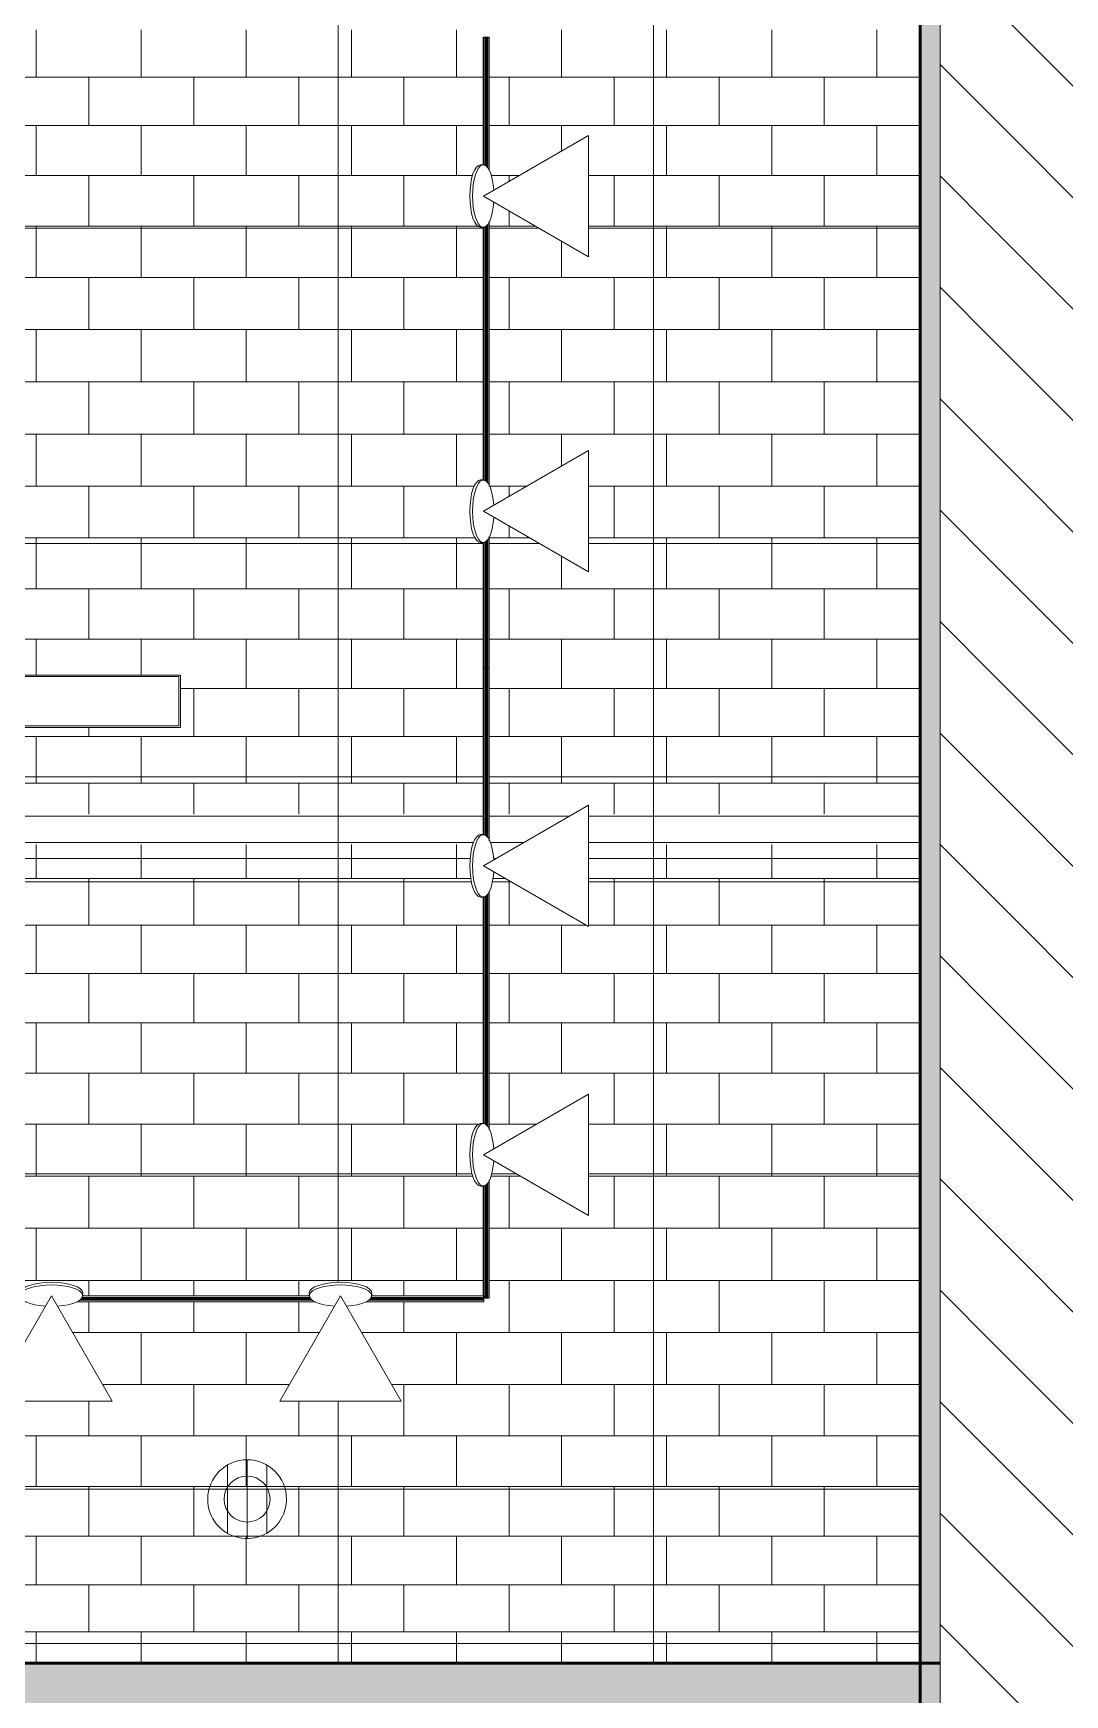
# Model space of a CAD drawing. Header units: inches. Extents: x -956 to 966, y -1111 to 895.
# Drawn here: x 737.1 to 815.6, y 648 to 774.5 of the extents above; entities that cross this region are included whole.
import ezdxf

# ---------------------------------------------------------------- set-up
doc = ezdxf.new("R2010")
doc.units = ezdxf.units.IN
doc.header["$MEASUREMENT"] = 0
for name, color, linetype, lineweight in [('A-CLNG', 13, 'Continuous', 13), ('A-CLNG-PATT', 13, 'Continuous', 13), ('A-FLOR', 192, 'Continuous', 13), ('A-WALL-PATT', 111, 'Continuous', 13), ('E-LITE-EQPM', 33, 'Continuous', 9), ('I-WALL', 2, 'Continuous', 13), ('P-SANR-FIXT', 6, 'Continuous', 13)]:
    doc.layers.add(name, color=color, linetype=linetype, lineweight=lineweight)
pattern_1 = [(135, (0, 0), (-4.24264, -4.24264), [])]

# ---------------------------------------------------------------- blocks, each defined once
blk = doc.blocks.new('Lighting - Pendant-Finelite-HP4-D - HP-4 D-8_-SO-3000K-120-FA-SC-1863487-7TH FLOOR TELECOM OVERHEAD ROUTING PLAN')
at = {"layer": 'E-LITE-EQPM', "color": 9}
for p, q in [((48, 2), (-48, 2)), ((-48, 2), (-48, -2)), ((47.875, 1.875), (-47.875, 1.875)), ((-47.875, 1.875), (-47.875, -1.875)), ((-47.875, 1.875), (47.875, 1.875)), ((-47.875, -1.875), (-47.875, 1.875)), ((47.875, -1.875), (47.875, 1.875)), ((47.875, 1.875), (47.875, -1.875)), ((48, -2), (48, 2)), ((-48, -2), (48, -2)), ((-47.875, -1.875), (47.875, -1.875)), ((47.875, -1.875), (-47.875, -1.875))]:
    blk.add_line(p, q, dxfattribs=at)
blk = doc.blocks.new('FP_1_87-7TH FLOOR TELECOM OVERHEAD ROUTING PLAN')
at = {"layer": 'A-CLNG-PATT', "color": 50}
for p, q in [((737.34, 710.13), (737.34, 712.73)), ((745.34, 710.13), (745.34, 712.73)), ((753.34, 710.13), (753.34, 712.73)), ((761.34, 710.13), (761.34, 712.73)), ((769.34, 710.13), (769.34, 712.73)), ((785.34, 710.13), (785.34, 712.73)), ((793.34, 710.13), (793.34, 712.73)), ((801.34, 710.13), (801.34, 712.73)), ((770.43, 710.13), (630.71, 710.13)), ((741.34, 709.88), (741.34, 710.13)), ((741.34, 706.57), (741.34, 709.88)), ((749.34, 709.88), (749.34, 710.13)), ((749.34, 706.57), (749.34, 709.88)), ((757.34, 709.88), (757.34, 710.13)), ((757.34, 706.57), (757.34, 709.88)), ((765.34, 709.88), (765.34, 710.13)), ((765.34, 706.57), (765.34, 709.88)), ((773.08, 710.13), (772.11, 710.13)), ((773.34, 709.88), (773.34, 709.98)), ((773.34, 706.57), (773.34, 709.88)), ((804.65, 710.13), (779.4, 710.13)), ((781.34, 709.88), (781.34, 710.13)), ((781.34, 706.57), (781.34, 709.88)), ((789.34, 709.88), (789.34, 710.13)), ((789.34, 706.57), (789.34, 709.88)), ((797.34, 709.88), (797.34, 710.13)), ((797.34, 706.57), (797.34, 709.88)), ((771.39, 706.57), (629.76, 706.57)), ((737.34, 702.91), (737.34, 706.57)), ((745.34, 702.91), (745.34, 706.57)), ((753.34, 702.91), (753.34, 706.57)), ((761.34, 702.91), (761.34, 706.57)), ((769.34, 702.91), (769.34, 706.57)), ((779.24, 706.57), (771.84, 706.57)), ((777.34, 702.91), (777.34, 706.57)), ((804.65, 706.57), (779.4, 706.57)), ((785.34, 702.91), (785.34, 706.57)), ((793.34, 702.91), (793.34, 706.57)), ((801.34, 702.91), (801.34, 706.57)), ((771.39, 702.91), (629.76, 702.91)), ((741.34, 699.15), (741.34, 702.91)), ((749.34, 699.15), (749.34, 702.91)), ((757.34, 699.15), (757.34, 702.91)), ((765.34, 699.15), (765.34, 702.91)), ((804.65, 702.91), (771.84, 702.91)), ((773.34, 699.15), (773.34, 702.91)), ((781.34, 699.15), (781.34, 702.91)), ((789.34, 699.15), (789.34, 702.91)), ((797.34, 699.15), (797.34, 702.91)), ((771.39, 699.15), (629.76, 699.15)), ((737.34, 695.32), (737.34, 699.15)), ((745.34, 695.32), (745.34, 699.15)), ((753.34, 695.32), (753.34, 699.15)), ((761.34, 695.32), (761.34, 699.15)), ((769.34, 695.32), (769.34, 699.15)), ((804.65, 699.15), (771.84, 699.15)), ((777.34, 695.32), (777.34, 699.15)), ((785.34, 695.32), (785.34, 699.15)), ((793.34, 695.32), (793.34, 699.15)), ((801.34, 695.32), (801.34, 699.15)), ((771.39, 695.32), (629.76, 695.32)), ((741.34, 691.42), (741.34, 695.32)), ((749.34, 691.42), (749.34, 695.32)), ((757.34, 691.42), (757.34, 695.32)), ((765.34, 691.42), (765.34, 695.32)), ((804.65, 695.32), (771.84, 695.32)), ((773.34, 691.42), (773.34, 695.32)), ((781.34, 691.42), (781.34, 695.32)), ((789.34, 691.42), (789.34, 695.32)), ((797.34, 691.42), (797.34, 695.32)), ((771.02, 691.42), (630.12, 691.42)), ((737.34, 687.48), (737.34, 691.42)), ((745.34, 687.48), (745.34, 691.42)), ((753.34, 687.48), (753.34, 691.42)), ((761.34, 687.48), (761.34, 691.42)), ((769.34, 687.48), (769.34, 691.42)), ((775.42, 691.42), (771.84, 691.42)), ((804.65, 691.42), (779.4, 691.42)), ((785.34, 687.48), (785.34, 691.42)), ((793.34, 687.48), (793.34, 691.42)), ((801.34, 687.48), (801.34, 691.42)), ((770.57, 687.48), (630.57, 687.48)), ((741.34, 683.51), (741.34, 687.48)), ((749.34, 683.51), (749.34, 687.48)), ((757.34, 683.51), (757.34, 687.48)), ((765.34, 683.51), (765.34, 687.48)), ((774.2, 687.48), (771.96, 687.48)), ((773.34, 683.51), (773.34, 687.48)), ((804.65, 687.48), (779.4, 687.48)), ((781.34, 683.51), (781.34, 687.48)), ((789.34, 683.51), (789.34, 687.48)), ((797.34, 683.51), (797.34, 687.48)), ((771.39, 683.51), (629.76, 683.51)), ((737.34, 679.53), (737.34, 683.51)), ((745.34, 679.53), (745.34, 683.51)), ((753.34, 679.53), (753.34, 683.51)), ((761.34, 679.53), (761.34, 683.51)), ((769.34, 679.53), (769.34, 683.51)), ((804.65, 683.51), (771.84, 683.51)), ((777.34, 679.53), (777.34, 683.51)), ((785.34, 679.53), (785.34, 683.51)), ((793.34, 679.53), (793.34, 683.51)), ((801.34, 679.53), (801.34, 683.51)), ((771.39, 679.53), (629.76, 679.53)), ((741.34, 678.36), (741.34, 679.53)), ((749.34, 678.36), (749.34, 679.53)), ((757.34, 678.36), (757.34, 679.53)), ((765.34, 678.36), (765.34, 679.53)), ((804.65, 679.53), (771.84, 679.53)), ((773.34, 675.56), (773.34, 679.53)), ((781.34, 675.56), (781.34, 679.53)), ((789.34, 675.56), (789.34, 679.53)), ((797.34, 675.56), (797.34, 679.53)), ((741.34, 675.56), (741.34, 677.91)), ((749.34, 675.56), (749.34, 677.91)), ((757.34, 675.56), (757.34, 677.91)), ((765.34, 675.56), (765.34, 677.91)), ((758.9, 675.56), (740.13, 675.56)), ((745.34, 671.61), (745.34, 675.56)), ((753.34, 671.61), (753.34, 675.56)), ((804.65, 675.56), (762.13, 675.56)), ((769.34, 671.61), (769.34, 675.56)), ((777.34, 671.61), (777.34, 675.56)), ((785.34, 671.61), (785.34, 675.56)), ((793.34, 671.61), (793.34, 675.56)), ((801.34, 671.61), (801.34, 675.56)), ((756.62, 671.61), (742.41, 671.61)), ((749.34, 667.69), (749.34, 671.61)), ((804.65, 671.61), (764.41, 671.61)), ((765.34, 667.69), (765.34, 671.61)), ((773.34, 667.69), (773.34, 671.61)), ((781.34, 667.69), (781.34, 671.61)), ((789.34, 667.69), (789.34, 671.61)), ((797.34, 667.69), (797.34, 671.61)), ((741.34, 667.69), (741.34, 670.35)), ((757.34, 667.69), (757.34, 670.35)), ((804.65, 667.69), (618.05, 667.69)), ((737.34, 663.84), (737.34, 667.69)), ((745.34, 663.84), (745.34, 667.69)), ((753.34, 663.84), (753.34, 667.69)), ((761.34, 663.84), (761.34, 667.69)), ((769.34, 663.84), (769.34, 667.69)), ((777.34, 663.84), (777.34, 667.69)), ((785.34, 663.84), (785.34, 667.69)), ((793.34, 663.84), (793.34, 667.69)), ((801.34, 663.84), (801.34, 667.69)), ((804.65, 663.84), (618.05, 663.84)), ((741.34, 660.05), (741.34, 663.84)), ((749.34, 660.05), (749.34, 663.84)), ((757.34, 660.05), (757.34, 663.84)), ((765.34, 660.05), (765.34, 663.84)), ((773.34, 660.05), (773.34, 663.84)), ((781.34, 660.05), (781.34, 663.84)), ((789.34, 660.05), (789.34, 663.84)), ((797.34, 660.05), (797.34, 663.84)), ((804.65, 660.05), (618.05, 660.05)), ((737.34, 656.36), (737.34, 660.05)), ((745.34, 656.36), (745.34, 660.05)), ((753.34, 656.36), (753.34, 660.05)), ((761.34, 656.36), (761.34, 660.05)), ((769.34, 656.36), (769.34, 660.05)), ((777.34, 656.36), (777.34, 660.05)), ((785.34, 656.36), (785.34, 660.05)), ((793.34, 656.36), (793.34, 660.05)), ((801.34, 656.36), (801.34, 660.05)), ((804.65, 656.36), (618.05, 656.36)), ((741.34, 652.77), (741.34, 656.36)), ((749.34, 652.77), (749.34, 656.36)), ((757.34, 652.77), (757.34, 656.36)), ((765.34, 652.77), (765.34, 656.36)), ((773.34, 652.77), (773.34, 656.36)), ((781.34, 652.77), (781.34, 656.36)), ((789.34, 652.77), (789.34, 656.36)), ((797.34, 652.77), (797.34, 656.36)), ((804.65, 652.77), (618.05, 652.77)), ((737.34, 651.88), (737.34, 652.77)), ((737.34, 650.38), (737.34, 651.88)), ((745.34, 651.88), (745.34, 652.77)), ((745.34, 650.38), (745.34, 651.88)), ((753.34, 651.88), (753.34, 652.77)), ((753.34, 650.38), (753.34, 651.88)), ((761.34, 651.88), (761.34, 652.77)), ((761.34, 650.38), (761.34, 651.88)), ((769.34, 651.88), (769.34, 652.77)), ((769.34, 650.38), (769.34, 651.88)), ((777.34, 651.88), (777.34, 652.77)), ((777.34, 650.38), (777.34, 651.88)), ((785.34, 651.88), (785.34, 652.77)), ((785.34, 650.38), (785.34, 651.88)), ((793.34, 651.88), (793.34, 652.77)), ((793.34, 650.38), (793.34, 651.88)), ((801.34, 651.88), (801.34, 652.77)), ((801.34, 650.38), (801.34, 651.88))]:
    blk.add_line(p, q, dxfattribs=at)
blk = doc.blocks.new('FP_1_88-7TH FLOOR TELECOM OVERHEAD ROUTING PLAN')
at = {"layer": 'A-CLNG-PATT', "color": 50}
for p, q in [((737.34, 771.16), (737.34, 774.76)), ((745.34, 771.16), (745.34, 774.76)), ((753.34, 771.16), (753.34, 774.76)), ((761.34, 771.16), (761.34, 774.76)), ((769.34, 771.16), (769.34, 774.76)), ((777.34, 771.16), (777.34, 774.76)), ((785.34, 771.16), (785.34, 774.76)), ((793.34, 771.16), (793.34, 774.76)), ((801.34, 771.16), (801.34, 774.76)), ((771.39, 771.16), (629.76, 771.16)), ((741.34, 767.46), (741.34, 771.16)), ((749.34, 767.46), (749.34, 771.16)), ((757.34, 767.46), (757.34, 771.16)), ((765.34, 767.46), (765.34, 771.16)), ((804.65, 771.16), (771.84, 771.16)), ((773.34, 767.46), (773.34, 771.16)), ((781.34, 767.46), (781.34, 771.16)), ((789.34, 767.46), (789.34, 771.16)), ((797.34, 767.46), (797.34, 771.16)), ((771.39, 767.46), (629.76, 767.46)), ((737.34, 763.67), (737.34, 767.46)), ((745.34, 763.67), (745.34, 767.46)), ((753.34, 763.67), (753.34, 767.46)), ((761.34, 763.67), (761.34, 767.46)), ((769.34, 763.67), (769.34, 767.46)), ((804.65, 767.46), (771.84, 767.46)), ((777.34, 765.53), (777.34, 767.46)), ((785.34, 763.67), (785.34, 767.46)), ((793.34, 763.67), (793.34, 767.46)), ((801.34, 763.67), (801.34, 767.46)), ((770.56, 763.67), (630.58, 763.67)), ((741.34, 759.81), (741.34, 763.67)), ((749.34, 759.81), (749.34, 763.67)), ((757.34, 759.81), (757.34, 763.67)), ((765.34, 759.81), (765.34, 763.67)), ((774.11, 763.67), (771.98, 763.67)), ((773.34, 763.22), (773.34, 763.67)), ((804.65, 763.67), (779.4, 763.67)), ((781.34, 759.81), (781.34, 763.67)), ((789.34, 759.81), (789.34, 763.67)), ((797.34, 759.81), (797.34, 763.67)), ((773.34, 759.81), (773.34, 760.98)), ((770.95, 759.81), (630.19, 759.81)), ((737.34, 755.89), (737.34, 759.81)), ((745.34, 755.89), (745.34, 759.81)), ((753.34, 755.89), (753.34, 759.81)), ((761.34, 755.89), (761.34, 759.81)), ((769.34, 755.89), (769.34, 759.81)), ((775.37, 759.81), (771.84, 759.81)), ((804.65, 759.81), (779.4, 759.81)), ((785.34, 755.89), (785.34, 759.81)), ((793.34, 755.89), (793.34, 759.81)), ((801.34, 755.89), (801.34, 759.81)), ((777.34, 755.89), (777.34, 758.67)), ((771.39, 755.89), (629.76, 755.89)), ((741.34, 751.94), (741.34, 755.89)), ((749.34, 751.94), (749.34, 755.89)), ((757.34, 751.94), (757.34, 755.89)), ((765.34, 751.94), (765.34, 755.89)), ((804.65, 755.89), (771.84, 755.89)), ((773.34, 751.94), (773.34, 755.89)), ((781.34, 751.94), (781.34, 755.89)), ((789.34, 751.94), (789.34, 755.89)), ((797.34, 751.94), (797.34, 755.89)), ((771.39, 751.94), (629.76, 751.94)), ((737.34, 747.96), (737.34, 751.94)), ((745.34, 747.96), (745.34, 751.94)), ((753.34, 747.96), (753.34, 751.94)), ((761.34, 747.96), (761.34, 751.94)), ((769.34, 747.96), (769.34, 751.94)), ((804.65, 751.94), (771.84, 751.94)), ((777.34, 747.96), (777.34, 751.94)), ((785.34, 747.96), (785.34, 751.94)), ((793.34, 747.96), (793.34, 751.94)), ((801.34, 747.96), (801.34, 751.94)), ((771.39, 747.96), (629.76, 747.96)), ((741.34, 743.98), (741.34, 747.96)), ((749.34, 743.98), (749.34, 747.96)), ((757.34, 743.98), (757.34, 747.96)), ((765.34, 743.98), (765.34, 747.96)), ((804.65, 747.96), (771.84, 747.96)), ((773.34, 743.98), (773.34, 747.96)), ((781.34, 743.98), (781.34, 747.96)), ((789.34, 743.98), (789.34, 747.96)), ((797.34, 743.98), (797.34, 747.96)), ((771.39, 743.98), (629.76, 743.98)), ((737.34, 740.01), (737.34, 743.98)), ((745.34, 740.01), (745.34, 743.98)), ((753.34, 740.01), (753.34, 743.98)), ((761.34, 740.01), (761.34, 743.98)), ((769.34, 740.01), (769.34, 743.98)), ((804.65, 743.98), (771.84, 743.98)), ((777.34, 741.53), (777.34, 743.98)), ((785.34, 740.01), (785.34, 743.98)), ((793.34, 740.01), (793.34, 743.98)), ((801.34, 740.01), (801.34, 743.98)), ((770.7, 740.01), (630.45, 740.01)), ((741.34, 736.08), (741.34, 740.01)), ((749.34, 736.08), (749.34, 740.01)), ((757.34, 736.08), (757.34, 740.01)), ((765.34, 736.08), (765.34, 740.01)), ((774.71, 740.01), (771.84, 740.01)), ((773.34, 739.22), (773.34, 740.01)), ((804.65, 740.01), (779.4, 740.01)), ((781.34, 736.08), (781.34, 740.01)), ((789.34, 736.08), (789.34, 740.01)), ((797.34, 736.08), (797.34, 740.01)), ((773.34, 736.08), (773.34, 736.98)), ((770.74, 736.08), (630.4, 736.08)), ((737.34, 732.18), (737.34, 736.08)), ((745.34, 732.18), (745.34, 736.08)), ((753.34, 732.18), (753.34, 736.08)), ((761.34, 732.18), (761.34, 736.08)), ((769.34, 732.18), (769.34, 736.08)), ((774.86, 736.08), (771.84, 736.08)), ((804.65, 736.08), (779.4, 736.08)), ((785.34, 732.18), (785.34, 736.08)), ((793.34, 732.18), (793.34, 736.08)), ((801.34, 732.18), (801.34, 736.08)), ((777.34, 732.18), (777.34, 734.67)), ((771.39, 732.18), (629.76, 732.18)), ((741.34, 728.35), (741.34, 732.18)), ((749.34, 728.35), (749.34, 732.18)), ((757.34, 728.35), (757.34, 732.18)), ((765.34, 728.35), (765.34, 732.18)), ((804.65, 732.18), (771.84, 732.18)), ((773.34, 728.35), (773.34, 732.18)), ((781.34, 728.35), (781.34, 732.18)), ((789.34, 728.35), (789.34, 732.18)), ((797.34, 728.35), (797.34, 732.18)), ((771.39, 728.35), (629.76, 728.35)), ((737.34, 725.63), (737.34, 728.35)), ((745.34, 725.63), (745.34, 728.35)), ((753.34, 724.6), (753.34, 728.35)), ((761.34, 724.6), (761.34, 728.35)), ((769.34, 724.6), (769.34, 728.35)), ((804.65, 728.35), (771.84, 728.35)), ((777.34, 724.6), (777.34, 728.35)), ((785.34, 724.6), (785.34, 728.35)), ((793.34, 724.6), (793.34, 728.35)), ((801.34, 724.6), (801.34, 728.35)), ((771.39, 724.6), (748.32, 724.6)), ((749.34, 720.95), (749.34, 724.6)), ((757.34, 720.95), (757.34, 724.6)), ((765.34, 720.95), (765.34, 724.6)), ((804.65, 724.6), (771.84, 724.6)), ((773.34, 720.95), (773.34, 724.6)), ((781.34, 720.95), (781.34, 724.6)), ((789.34, 720.95), (789.34, 724.6)), ((797.34, 720.95), (797.34, 724.6)), ((741.34, 720.95), (741.34, 721.63)), ((771.39, 720.95), (629.76, 720.95)), ((737.34, 717.88), (737.34, 720.95)), ((745.34, 717.88), (745.34, 720.95)), ((753.34, 717.88), (753.34, 720.95)), ((761.34, 717.88), (761.34, 720.95)), ((769.34, 717.88), (769.34, 720.95)), ((804.65, 720.95), (771.84, 720.95)), ((777.34, 717.88), (777.34, 720.95)), ((785.34, 717.88), (785.34, 720.95)), ((793.34, 717.88), (793.34, 720.95)), ((801.34, 717.88), (801.34, 720.95)), ((771.39, 717.4), (629.76, 717.4)), ((737.34, 717.4), (737.34, 717.88)), ((741.34, 715.03), (741.34, 717.4)), ((745.34, 717.4), (745.34, 717.88)), ((749.34, 715.03), (749.34, 717.4)), ((753.34, 717.4), (753.34, 717.88)), ((757.34, 715.03), (757.34, 717.4)), ((761.34, 717.4), (761.34, 717.85)), ((765.34, 715.03), (765.34, 717.4)), ((769.34, 717.4), (769.34, 717.85)), ((804.65, 717.4), (771.84, 717.4)), ((773.34, 715.03), (773.34, 717.4)), ((777.34, 717.4), (777.34, 717.88)), ((781.34, 715.03), (781.34, 717.4)), ((785.34, 717.4), (785.34, 717.88)), ((789.34, 715.03), (789.34, 717.4)), ((793.34, 717.4), (793.34, 717.88)), ((797.34, 715.03), (797.34, 717.4)), ((801.34, 717.4), (801.34, 717.88))]:
    blk.add_line(p, q, dxfattribs=at)
blk = doc.blocks.new('7th Floor Vault6 - 7th Floor Vault-3168857-7TH FLOOR TELECOM OVERHEAD ROUTING PLAN')
at = {"layer": 'A-CLNG', "color": 10, "lineweight": 9}
for p, q in [((629.76, 717.88), (771.39, 717.88)), ((771.39, 717.88), (629.76, 717.88)), ((771.84, 717.88), (804.65, 717.88)), ((804.65, 717.88), (771.84, 717.88)), ((771.39, 714.88), (629.76, 714.88)), ((777.95, 714.88), (771.84, 714.88)), ((804.65, 714.88), (779.4, 714.88)), ((630.51, 712.88), (770.64, 712.88)), ((771.9, 712.88), (774.48, 712.88)), ((779.4, 712.88), (804.65, 712.88)), ((630.68, 709.88), (770.47, 709.88)), ((630.68, 709.88), (770.47, 709.88)), ((772.07, 709.88), (773.51, 709.88)), ((772.07, 709.88), (773.51, 709.88)), ((779.4, 709.88), (804.65, 709.88)), ((779.4, 709.88), (804.65, 709.88)), ((618.05, 651.88), (804.65, 651.88)), ((618.05, 651.88), (804.65, 651.88))]:
    blk.add_line(p, q, dxfattribs=at)
for name in ['FP_1_88-7TH FLOOR TELECOM OVERHEAD ROUTING PLAN', 'FP_1_87-7TH FLOOR TELECOM OVERHEAD ROUTING PLAN']:
    blk.add_blockref(name, (0, 0), dxfattribs=at)
blk = doc.blocks.new('Lighting - Track - Flexible_Cooper_Halo_LF4_ LF8 - Lighting - Track - Flexible_Cooper_Halo_LF4-3260469-7TH FLOOR TELECOM OVERHEAD ROUTING PLAN')
at = {"layer": 'E-LITE-EQPM', "color": 9}
for p, q in [((-24, 0.23), (-24, 0.23)), ((-24, 0.23), (-14.27, 0.23)), ((-24, 0.22), (-14.27, 0.22)), ((-24, -0.22), (-24, 0.22)), ((-24, 0.22), (-24, 0.22)), ((-24, 0.08), (-24, 0.11)), ((-14.23, 0.11), (-24, 0.11)), ((-24, 0.08), (-14.22, 0.08)), ((-24, 0.03), (-14.2, 0.03)), ((-9.62, 0.03), (9.8, 0.03)), ((-9.59, 0.08), (9.78, 0.08)), ((9.77, 0.11), (-9.58, 0.11)), ((-9.54, 0.23), (9.73, 0.23)), ((-9.54, 0.22), (9.73, 0.22)), ((14.38, 0.03), (24, 0.03)), ((14.41, 0.08), (24, 0.08)), ((24, 0.11), (14.42, 0.11)), ((14.46, 0.23), (24, 0.23)), ((14.46, 0.22), (24, 0.22)), ((24, 0.23), (24, 0.23)), ((24, 0.22), (24, -0.22)), ((24, 0.22), (24, 0.22)), ((24, 0.11), (24, 0.08)), ((-14.12, -0.03), (-24, -0.03)), ((-24, -0.11), (-24, -0.08)), ((-24, -0.08), (-14.07, -0.08)), ((-24, -0.11), (-14.03, -0.11)), ((-13.84, -0.22), (-24, -0.22)), ((-24, -0.22), (-24, -0.22)), ((-24, -0.23), (-24, -0.23)), ((-24, -0.23), (-13.82, -0.23)), ((-9.99, -0.23), (10.18, -0.23)), ((10.16, -0.22), (-9.97, -0.22)), ((-9.78, -0.11), (9.97, -0.11)), ((-9.75, -0.08), (9.93, -0.08)), ((9.88, -0.03), (-9.69, -0.03)), ((14.01, -0.23), (24, -0.23)), ((24, -0.22), (14.03, -0.22)), ((14.22, -0.11), (24, -0.11)), ((14.25, -0.08), (24, -0.08)), ((24, -0.03), (14.31, -0.03)), ((24, -0.08), (24, -0.11)), ((24, -0.22), (24, -0.22)), ((24, -0.23), (24, -0.23))]:
    blk.add_line(p, q, dxfattribs=at)
blk = doc.blocks.new('Lighting - Track Head - Spot - Lighting - Track Head - Spot-5499911-7TH FLOOR TELECOM OVERHEAD ROUTING PLAN')
at = {"layer": 'E-LITE-EQPM', "color": 9}
for p, q in [((-8, 4.62), (0, 0)), ((-8, -4.62), (-8, 4.62)), ((0.02, 2.38), (0.23, 2.38)), ((0, 0), (-8, -4.62)), ((0.23, -2.38), (0.02, -2.38))]:
    blk.add_line(p, q, dxfattribs=at)
for centre, start_param, end_param in [((0.02, 0), 4.712389, 7.664978), ((0.23, 0), 4.712389, 6.283185), ((0.02, 0), 1.7598, 4.712389), ((0.23, 0), 3.141593, 4.712389)]:
    blk.add_ellipse(centre, major_axis=(0, 2.38), ratio=0.34202, start_param=start_param, end_param=end_param, dxfattribs=at)
blk = doc.blocks.new('Lighting - Track - Flexible_Cooper_Halo_LF4_ LF8 - Lighting - Track - Flexible_Cooper_Halo_LF4-V100-7TH FLOOR TELECOM OVERHEAD ROUTING PLAN')
at = {"layer": 'E-LITE-EQPM', "color": 9}
for p, q in [((-24, 0.23), (-24, 0.23)), ((-24, 0.23), (-11.27, 0.23)), ((-24, 0.22), (-11.27, 0.22)), ((-24, -0.22), (-24, 0.22)), ((-24, 0.22), (-24, 0.22)), ((-24, 0.08), (-24, 0.11)), ((-11.23, 0.11), (-24, 0.11)), ((-24, 0.08), (-11.22, 0.08)), ((-24, 0.03), (-11.2, 0.03)), ((-6.62, 0.03), (10.8, 0.03)), ((-6.59, 0.08), (10.78, 0.08)), ((10.77, 0.11), (-6.58, 0.11)), ((-6.54, 0.23), (10.73, 0.23)), ((-6.54, 0.22), (10.73, 0.22)), ((15.38, 0.03), (24, 0.03)), ((15.41, 0.08), (24, 0.08)), ((24, 0.11), (15.42, 0.11)), ((15.46, 0.23), (23.84, 0.23)), ((15.46, 0.22), (24, 0.22)), ((24, 0.22), (24, -0.22)), ((24, 0.11), (24, 0.08)), ((-11.12, -0.03), (-24, -0.03)), ((-24, -0.11), (-24, -0.08)), ((-24, -0.08), (-11.07, -0.08)), ((-24, -0.11), (-11.03, -0.11)), ((-10.84, -0.22), (-24, -0.22)), ((-24, -0.22), (-24, -0.22)), ((-24, -0.23), (-24, -0.23)), ((-24, -0.23), (-10.82, -0.23)), ((-6.99, -0.23), (11.18, -0.23)), ((11.16, -0.22), (-6.97, -0.22)), ((-6.78, -0.11), (10.97, -0.11)), ((-6.75, -0.08), (10.93, -0.08)), ((10.88, -0.03), (-6.69, -0.03)), ((15.01, -0.23), (24, -0.23)), ((24, -0.22), (15.03, -0.22)), ((15.22, -0.11), (24, -0.11)), ((15.25, -0.08), (24, -0.08)), ((24, -0.03), (15.31, -0.03)), ((24, -0.08), (24, -0.11)), ((24, -0.22), (24, -0.22)), ((24, -0.23), (24, -0.23))]:
    blk.add_line(p, q, dxfattribs=at)
blk = doc.blocks.new('Lighting - Track Head - Spot - Lighting - Track Head - Spot-V101-7TH FLOOR TELECOM OVERHEAD ROUTING PLAN')
at = {"layer": 'E-LITE-EQPM', "color": 9}
for p, q in [((-8, 4.62), (0, 0)), ((-8, -4.62), (-8, 4.62)), ((0.02, 2.38), (0.23, 2.38)), ((0, 0), (-8, -4.62)), ((0.23, -2.38), (0.02, -2.38))]:
    blk.add_line(p, q, dxfattribs=at)
for centre, start_param, end_param in [((0.02, 0), 4.712389, 7.661883), ((0.23, 0), 4.712389, 6.283185), ((0.02, 0), 1.7598, 4.712389), ((0.23, 0), 3.141593, 4.712389)]:
    blk.add_ellipse(centre, major_axis=(0, 2.38), ratio=0.34202, start_param=start_param, end_param=end_param, dxfattribs=at)
blk = doc.blocks.new('Lighting - Track - Flexible_Cooper_Halo_LF4_ LF8 - Lighting - Track - Flexible_Cooper_Halo_LF4-V102-7TH FLOOR TELECOM OVERHEAD ROUTING PLAN')
at = {"layer": 'E-LITE-EQPM', "color": 9}
for p, q in [((-24, 0.23), (-24, 0.23)), ((-10.82, 0.23), (-24, 0.23)), ((-10.84, 0.22), (-24, 0.22)), ((-24, 0.22), (-24, -0.22)), ((-24, 0.22), (-24, 0.22)), ((-24, 0.08), (-24, 0.11)), ((-11.03, 0.11), (-24, 0.11)), ((-11.07, 0.08), (-24, 0.08)), ((-24, 0.03), (-11.12, 0.03)), ((11.18, 0.23), (-6.99, 0.23)), ((11.16, 0.22), (-6.97, 0.22)), ((10.97, 0.11), (-6.78, 0.11)), ((10.93, 0.08), (-6.75, 0.08)), ((-6.69, 0.03), (10.88, 0.03)), ((24, 0.23), (15.01, 0.23)), ((24, 0.22), (15.03, 0.22)), ((24, 0.11), (15.22, 0.11)), ((24, 0.08), (15.25, 0.08)), ((15.31, 0.03), (24, 0.03)), ((24, 0.23), (24, 0.23)), ((24, -0.22), (24, 0.22)), ((24, 0.22), (24, 0.22)), ((24, 0.11), (24, 0.08)), ((-11.2, -0.03), (-24, -0.03)), ((-24, -0.11), (-24, -0.08)), ((-11.22, -0.08), (-24, -0.08)), ((-24, -0.11), (-11.23, -0.11)), ((-24, -0.22), (-11.27, -0.22)), ((-24, -0.22), (-24, -0.22)), ((-24, -0.23), (-24, -0.23)), ((-11.27, -0.23), (-24, -0.23)), ((10.8, -0.03), (-6.62, -0.03)), ((10.78, -0.08), (-6.59, -0.08)), ((-6.58, -0.11), (10.77, -0.11)), ((-6.54, -0.22), (10.73, -0.22)), ((10.73, -0.23), (-6.54, -0.23)), ((24, -0.03), (15.38, -0.03)), ((24, -0.08), (15.41, -0.08)), ((15.42, -0.11), (24, -0.11)), ((15.46, -0.22), (24, -0.22)), ((23.97, -0.23), (15.46, -0.23)), ((24, -0.08), (24, -0.11))]:
    blk.add_line(p, q, dxfattribs=at)
blk = doc.blocks.new('Lighting - Track Head - Spot - Lighting - Track Head - Spot-5499910-7TH FLOOR TELECOM OVERHEAD ROUTING PLAN')
at = {"layer": 'E-LITE-EQPM', "color": 9}
for p, q in [((-8, 4.62), (-8, -4.62)), ((0, 0), (-8, 4.62)), ((0.02, 2.38), (0.23, 2.38)), ((-8, -4.62), (0, 0)), ((0.23, -2.38), (0.02, -2.38))]:
    blk.add_line(p, q, dxfattribs=at)
for centre, start_param, end_param in [((0.02, 0), 4.712389, 7.664978), ((0.23, 0), 4.712389, 6.283185), ((0.02, 0), 1.7598, 4.712389), ((0.23, 0), 3.141593, 4.712389)]:
    blk.add_ellipse(centre, major_axis=(0, 2.38), ratio=0.34202, start_param=start_param, end_param=end_param, dxfattribs=at)
blk = doc.blocks.new('Floor Drain - 6_ Diameter-V117-7TH FLOOR TELECOM OVERHEAD ROUTING PLAN')
at = {"layer": 'P-SANR-FIXT', "lineweight": 9}
for p, q in [((-1.5, 2.6), (-1.5, -2.6)), ((0, 3), (0, -3)), ((1.5, 2.6), (1.5, -2.6))]:
    blk.add_line(p, q, dxfattribs=at)
for start, end in [(360, 180), (180, 334.2857), (334.3944, 360)]:
    blk.add_arc((0, 0), 3, start, end, dxfattribs=at)

msp = doc.modelspace()

# ---------------------------------------------------------------- hatches: boundary and pattern name
at = {"layer": 'A-CLNG-PATT'}
h = msp.add_hatch(dxfattribs=at)
h.set_pattern_fill('FP1_22', color=253, style=0, pattern_type=2)
h.set_pattern_definition([(0, (616.322, 735.63), (0, -24), []), (270, (616.322, 735.63), (-24, -1e-15), [])])
h.paths.add_polyline_path([(804.56, 650.38), (804.65, 650.38), (804.65, 797.38), (595.25, 797.38), (595.25, 650.38), (774.86, 650.38)], flags=0)
h.paths.add_polyline_path([(670.13, 670.35), (660.9, 670.35), (665.07, 677.58), (664.9, 677.59), (664.33, 677.67), (663.44, 677.91), (643.43, 677.91), (643.19, 677.8), (642.7, 677.67), (641.97, 677.56), (646.13, 670.35), (636.9, 670.35), (641.07, 677.58), (640.9, 677.59), (640.33, 677.67), (639.44, 677.91), (629.42, 677.91), (629.39, 678.19), (629.3, 678.19), (629.3, 687.19), (629.2, 687.42), (629.04, 688.14), (628.96, 688.64), (621.75, 684.48), (621.75, 693.72), (628.98, 689.54), (628.99, 689.71), (629.07, 690.29), (629.3, 691.17), (629.3, 709.19), (629.2, 709.42), (629.07, 709.91), (628.96, 710.64), (621.75, 706.48), (621.75, 715.72), (628.98, 711.54), (628.99, 711.71), (629.07, 712.29), (629.3, 713.17), (629.3, 736.19), (629.2, 736.42), (629.07, 736.91), (628.96, 737.64), (621.75, 733.48), (621.75, 742.72), (628.98, 738.54), (628.99, 738.71), (629.07, 739.29), (629.3, 740.17), (629.3, 760.19), (629.2, 760.42), (629.07, 760.91), (628.96, 761.64), (621.75, 757.48), (621.75, 766.72), (628.98, 762.54), (628.99, 762.71), (629.07, 763.29), (629.3, 764.17), (629.31, 774.19), (629.76, 774.19), (629.77, 764.47), (630.05, 764.45), (630.19, 764.39), (630.39, 764.16), (630.56, 763.77), (630.68, 763.29), (630.77, 762.71), (630.78, 761.8), (630.75, 761.37), (630.68, 760.91), (630.48, 760.24), (630.29, 759.92), (630.18, 759.8), (629.98, 759.72), (629.76, 759.71), (629.77, 740.47), (630.05, 740.45), (630.19, 740.39), (630.39, 740.16), (630.56, 739.77), (630.68, 739.29), (630.77, 738.71), (630.77, 737.65), (630.75, 737.37), (630.68, 736.91), (630.48, 736.24), (630.29, 735.92), (630.18, 735.8), (629.98, 735.72), (629.76, 735.71), (629.77, 713.47), (630.05, 713.45), (630.19, 713.39), (630.39, 713.16), (630.56, 712.77), (630.68, 712.29), (630.77, 711.71), (630.78, 710.8), (630.75, 710.37), (630.68, 709.91), (630.48, 709.24), (630.29, 708.92), (630.18, 708.8), (629.98, 708.72), (629.76, 708.71), (629.77, 691.47), (630.05, 691.45), (630.19, 691.39), (630.39, 691.16), (630.56, 690.77), (630.68, 690.29), (630.77, 689.71), (630.79, 689.1), (630.72, 688.14), (630.68, 687.91), (630.48, 687.24), (630.29, 686.92), (630.18, 686.8), (629.98, 686.72), (629.76, 686.71), (629.77, 678.36), (639.14, 678.38), (639.17, 678.65), (639.22, 678.79), (639.46, 678.99), (639.85, 679.16), (640.33, 679.29), (641.21, 679.38), (641.82, 679.38), (642.24, 679.35), (642.7, 679.29), (643.37, 679.08), (643.69, 678.89), (643.81, 678.78), (643.89, 678.58), (643.9, 678.36), (663.14, 678.38), (663.17, 678.65), (663.22, 678.79), (663.46, 678.99), (663.85, 679.16), (664.33, 679.29), (664.9, 679.37), (665.82, 679.38), (666.24, 679.35), (666.7, 679.29), (667.37, 679.08), (667.69, 678.89), (667.81, 678.78), (667.89, 678.58), (667.9, 678.36), (690.14, 678.38), (690.17, 678.65), (690.22, 678.79), (690.46, 678.99), (690.85, 679.16), (691.33, 679.29), (691.9, 679.37), (692.82, 679.38), (693.24, 679.35), (693.7, 679.29), (694.37, 679.08), (694.69, 678.89), (694.81, 678.78), (694.89, 678.58), (694.9, 678.36), (712.14, 678.38), (712.17, 678.65), (712.22, 678.79), (712.46, 678.99), (712.85, 679.16), (713.33, 679.29), (713.9, 679.37), (714.51, 679.4), (715.46, 679.32), (715.7, 679.29), (716.37, 679.08), (716.69, 678.89), (716.81, 678.78), (716.89, 678.58), (716.9, 678.36), (736.14, 678.38), (736.17, 678.65), (736.22, 678.79), (736.46, 678.99), (736.85, 679.16), (737.33, 679.29), (737.9, 679.37), (738.82, 679.38), (739.24, 679.35), (739.7, 679.29), (740.37, 679.08), (740.69, 678.89), (740.81, 678.78), (740.89, 678.58), (740.9, 678.36), (758.14, 678.38), (758.17, 678.65), (758.22, 678.79), (758.46, 678.99), (758.85, 679.16), (759.33, 679.29), (760.01, 679.37), (760.82, 679.38), (761.24, 679.35), (761.7, 679.29), (762.37, 679.08), (762.69, 678.89), (762.81, 678.78), (762.89, 678.58), (762.9, 678.36), (771.39, 678.36), (771.37, 686.72), (771.06, 686.76), (770.95, 686.81), (770.76, 687.04), (770.56, 687.54), (770.43, 688.14), (770.38, 688.48), (770.37, 689.4), (770.4, 689.83), (770.46, 690.29), (770.67, 690.95), (770.8, 691.2), (770.97, 691.4), (771.16, 691.47), (771.39, 691.48), (771.37, 708.72), (771.06, 708.76), (770.95, 708.81), (770.76, 709.04), (770.56, 709.54), (770.46, 709.91), (770.37, 710.8), (770.37, 711.4), (770.38, 711.71), (770.46, 712.29), (770.67, 712.95), (770.8, 713.2), (770.97, 713.4), (771.16, 713.47), (771.39, 713.48), (771.37, 735.72), (771.06, 735.76), (770.95, 735.81), (770.76, 736.04), (770.56, 736.54), (770.46, 736.91), (770.37, 737.65), (770.37, 738.4), (770.38, 738.71), (770.46, 739.29), (770.67, 739.95), (770.8, 740.2), (770.97, 740.4), (771.16, 740.47), (771.39, 740.48), (771.37, 759.72), (771.06, 759.76), (770.95, 759.81), (770.76, 760.04), (770.56, 760.54), (770.46, 760.91), (770.37, 761.8), (770.37, 762.4), (770.38, 762.71), (770.46, 763.29), (770.67, 763.95), (770.8, 764.2), (770.97, 764.4), (771.16, 764.47), (771.39, 764.48), (771.4, 774.19), (771.84, 774.19), (771.84, 764.01), (771.95, 763.78), (772.08, 763.29), (772.18, 762.55), (779.4, 766.72), (779.4, 757.48), (772.16, 761.66), (772.16, 761.48), (772.08, 760.91), (771.84, 760.02), (771.84, 740.01), (771.95, 739.78), (772.08, 739.29), (772.18, 738.55), (779.4, 742.72), (779.4, 733.48), (772.16, 737.65), (772.16, 737.48), (772.08, 736.91), (771.84, 736.02), (771.84, 713.01), (771.95, 712.78), (772.08, 712.29), (772.18, 711.55), (779.4, 715.72), (779.4, 706.48), (772.16, 710.66), (772.16, 710.48), (772.08, 709.91), (771.84, 709.02), (771.84, 691.01), (771.95, 690.78), (772.08, 690.29), (772.18, 689.55), (779.4, 693.72), (779.4, 684.48), (772.16, 688.66), (772.11, 688.14), (772.08, 687.91), (771.84, 687.02), (771.83, 678.19), (771.42, 678.16), (771.42, 677.91), (762.43, 677.91), (762.19, 677.8), (761.7, 677.67), (760.97, 677.56), (765.13, 670.35), (755.9, 670.35), (760.07, 677.58), (759.9, 677.59), (759.33, 677.67), (758.44, 677.91), (740.43, 677.91), (740.19, 677.8), (739.7, 677.67), (738.97, 677.56), (743.13, 670.35), (733.9, 670.35), (738.07, 677.58), (737.9, 677.59), (737.33, 677.67), (736.44, 677.91), (716.43, 677.91), (716.19, 677.8), (715.46, 677.64), (714.97, 677.56), (719.13, 670.35), (709.9, 670.35), (714.07, 677.58), (713.9, 677.59), (713.33, 677.67), (712.44, 677.91), (694.43, 677.91), (694.19, 677.8), (693.7, 677.67), (692.97, 677.56), (697.13, 670.35), (687.9, 670.35), (692.07, 677.58), (691.9, 677.59), (691.33, 677.67), (690.44, 677.91), (667.43, 677.91), (667.19, 677.8), (666.7, 677.67), (665.97, 677.56), (667.89, 674.24)], flags=0)
h.paths.add_polyline_path([(652.45, 721.63), (652.32, 721.63), (652.32, 725.63), (748.32, 725.63), (748.32, 721.63), (656.06, 721.63)], flags=0)
at = {"layer": 'A-WALL-PATT'}
msp.add_hatch(color=253, dxfattribs=at).paths.add_polyline_path([(804.65, 525.51), (806.15, 525.51), (806.15, 797.38), (804.65, 797.38), (804.65, 529.72)], flags=0)
at = {"layer": 'A-WALL-PATT', "lineweight": 9}
h = msp.add_hatch(dxfattribs=at)
h.set_pattern_fill('FP1_1', color=9, style=0, pattern_type=2)
h.set_pattern_definition(pattern_1)
h.paths.add_polyline_path([(806.15, 468.96), (810.4, 468.96), (810.4, 797.38), (806.15, 797.38), (806.15, 470.31)], flags=0)
h = msp.add_hatch(dxfattribs=at)
h.set_pattern_fill('FP1_1', color=9, style=0, pattern_type=2)
h.set_pattern_definition(pattern_1)
h.paths.add_polyline_path([(818.15, 468.96), (818.15, 797.38), (810.4, 797.38), (810.4, 468.96)], flags=0)
at = {"layer": 'A-WALL-PATT'}
h = msp.add_hatch(color=253, dxfattribs=at)
h.paths.add_polyline_path([(806.15, 645.01), (806.15, 650.38), (639.25, 650.38), (639.25, 645.01), (804.56, 645.01)], flags=0)
h.paths.add_polyline_path([(596.66, 645.01), (599.25, 645.01), (599.25, 650.38), (589.87, 650.38), (589.87, 645.01)], flags=0)

# ---------------------------------------------------------------- linework, layer by layer
at = {"layer": 'A-CLNG', "color": 50}
msp.add_line((596.66, 650.38), (804.65, 650.38), dxfattribs=at)
at = {"layer": 'A-FLOR', "color": 10, "lineweight": 9}
for start, end in [(0, 180), (180, 0)]:
    msp.add_arc((753.4, 662.88), 1.75, start, end, dxfattribs=at)
at = {"layer": 'I-WALL', "color": 133, "lineweight": 50}
for p, q in [((804.65, 525.51), (804.65, 797.38)), ((639.25, 650.38), (806.15, 650.38))]:
    msp.add_line(p, q, dxfattribs=at)
at = {"layer": 'I-WALL', "color": 9, "lineweight": 9}
msp.add_line((806.15, 650.38), (806.15, 797.38), dxfattribs=at)
at = {"layer": 'I-WALL', "color": 253}
msp.add_line((806.15, 797.38), (806.15, 525.51), dxfattribs=at)

# ---------------------------------------------------------------- block references
at = {"layer": 'A-CLNG', "color": 10, "lineweight": 9}
msp.add_blockref('7th Floor Vault6 - 7th Floor Vault-3168857-7TH FLOOR TELECOM OVERHEAD ROUTING PLAN', (0, 0), dxfattribs=at)
at = {"layer": 'E-LITE-EQPM', "color": 9, "extrusion": (0, 0, -1)}
for name, p, rotation in [('Lighting - Track - Flexible_Cooper_Halo_LF4_ LF8 - Lighting - Track - Flexible_Cooper_Halo_LF4-3260469-7TH FLOOR TELECOM OVERHEAD ROUTING PLAN', (-771.61, 750.19), 270.0000000000012), ('Lighting - Track - Flexible_Cooper_Halo_LF4_ LF8 - Lighting - Track - Flexible_Cooper_Halo_LF4-V100-7TH FLOOR TELECOM OVERHEAD ROUTING PLAN', (-771.61, 702.19), 270.0000000000012), ('Lighting - Track - Flexible_Cooper_Halo_LF4_ LF8 - Lighting - Track - Flexible_Cooper_Halo_LF4-V102-7TH FLOOR TELECOM OVERHEAD ROUTING PLAN', (-747.42, 678.13), 180)]:
    msp.add_blockref(name, p, dxfattribs=dict(at, rotation=rotation))
at = {"layer": 'E-LITE-EQPM', "color": 9}
for name, p, rotation in [('Lighting - Track Head - Spot - Lighting - Track Head - Spot-5499911-7TH FLOOR TELECOM OVERHEAD ROUTING PLAN', (771.4, 762.1), 180), ('Lighting - Track Head - Spot - Lighting - Track Head - Spot-V101-7TH FLOOR TELECOM OVERHEAD ROUTING PLAN', (771.4, 738.1), 180), ('Lighting - Track Head - Spot - Lighting - Track Head - Spot-5499911-7TH FLOOR TELECOM OVERHEAD ROUTING PLAN', (771.4, 711.1), 180), ('Lighting - Track Head - Spot - Lighting - Track Head - Spot-5499911-7TH FLOOR TELECOM OVERHEAD ROUTING PLAN', (771.4, 689.1), 180), ('Lighting - Track Head - Spot - Lighting - Track Head - Spot-5499910-7TH FLOOR TELECOM OVERHEAD ROUTING PLAN', (738.51, 678.35), 90.0000000000001), ('Lighting - Track Head - Spot - Lighting - Track Head - Spot-5499910-7TH FLOOR TELECOM OVERHEAD ROUTING PLAN', (760.51, 678.35), 90.0000000000001)]:
    msp.add_blockref(name, p, dxfattribs=dict(at, rotation=rotation))
at = {"layer": 'E-LITE-EQPM', "color": 9, "extrusion": (0, 0, -1)}
msp.add_blockref('Lighting - Pendant-Finelite-HP4-D - HP-4 D-8_-SO-3000K-120-FA-SC-1863487-7TH FLOOR TELECOM OVERHEAD ROUTING PLAN', (-700.32, 723.63), dxfattribs=at)
at = {"layer": 'P-SANR-FIXT', "color": 10, "lineweight": 9}
msp.add_blockref('Floor Drain - 6_ Diameter-V117-7TH FLOOR TELECOM OVERHEAD ROUTING PLAN', (753.4, 662.88), dxfattribs=at)

doc.saveas('drawing.dxf')
